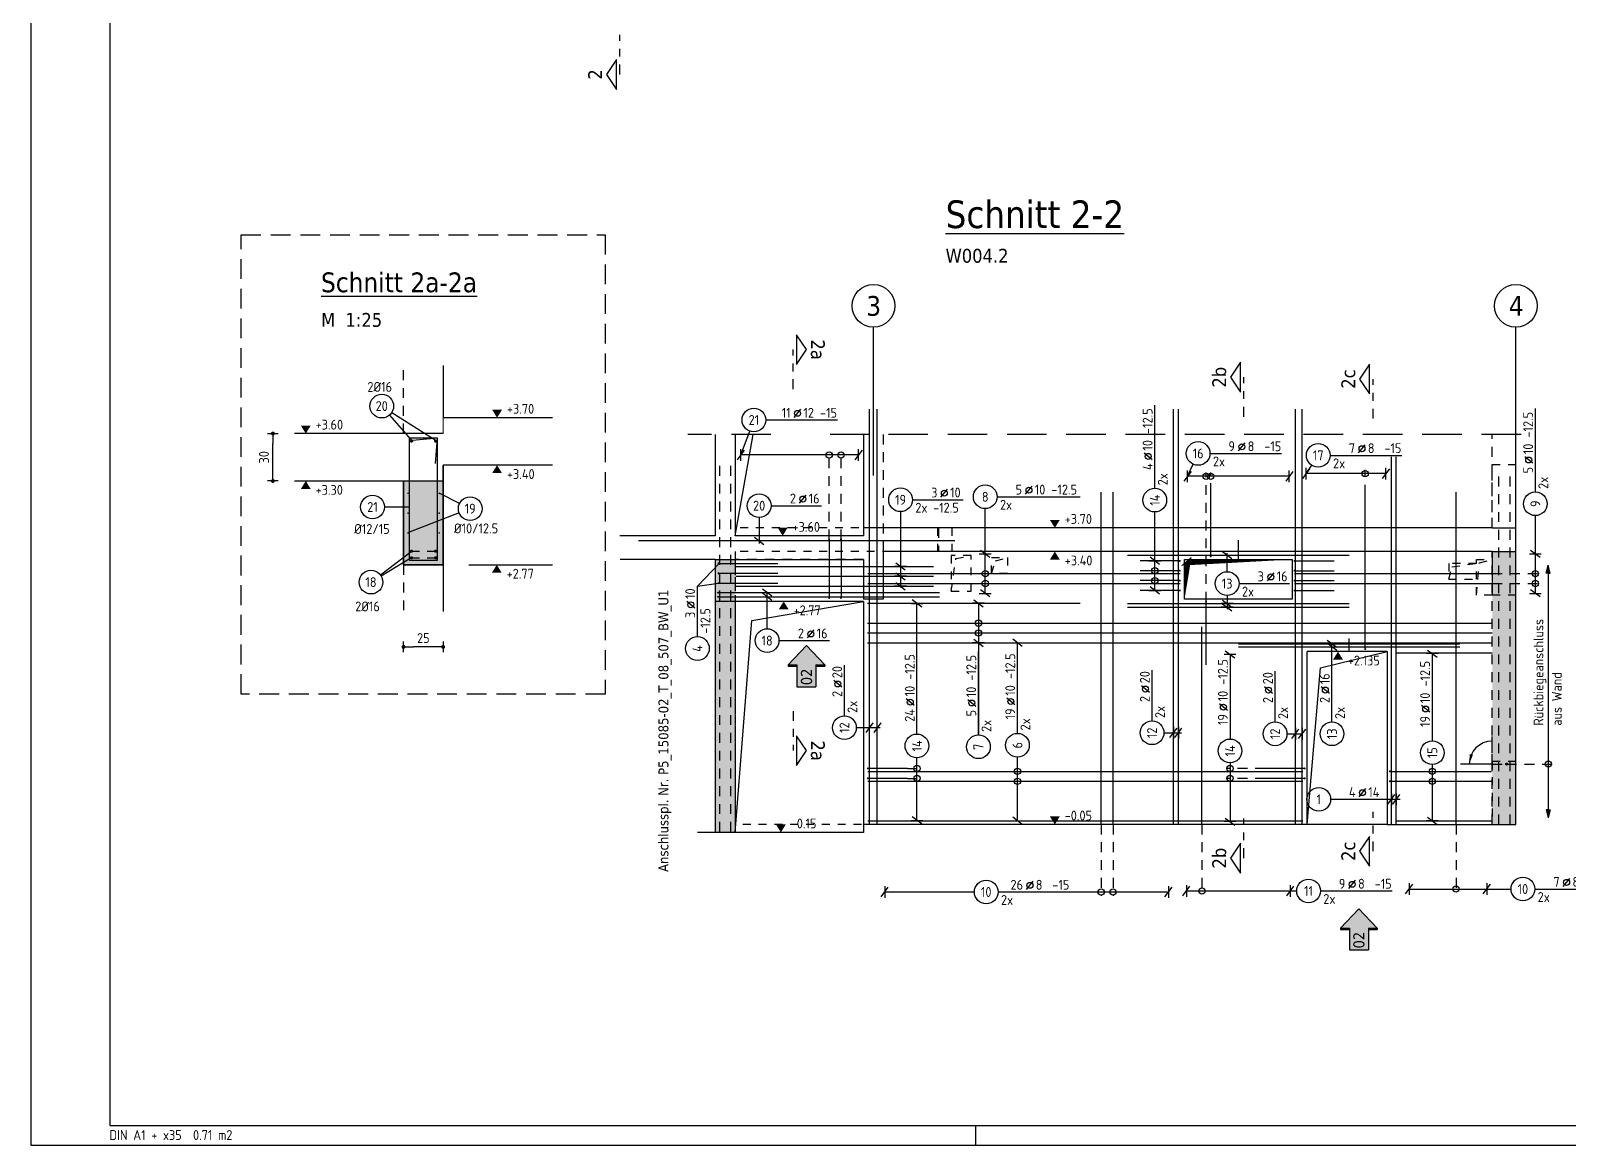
# Model space of a CAD drawing. Extents: x 0 to 74.6, y 0 to 35.2.
# Drawn here: x 0 to 19.44, y 0 to 14.09 of the extents above; entities that cross this region are included whole.
import ezdxf
from ezdxf.enums import TextEntityAlignment as Align

# ---------------------------------------------------------------- set-up
doc = ezdxf.new("R2010")
doc.units = 0
doc.header["$LTSCALE"] = 0.5
for name, pattern in [('AUSGEZOGEN', [1000.01, 1000, 0.01]), ('DASHDOTSMALL', [1.05, 0.5, -0.25, 0.05, -0.25]), ('DASHED', [0.75, 0.5, -0.25]), ('DASHEDX2', [1.5, 1, -0.5]), ('DOT', [0.175, 0.05, -0.125]), ('HIDDEN', [0.375, 0.25, -0.125]), ('HIDDEN2', [0.187, 0.125, -0.062]), ('PUNKT', [0.175, 0.05, -0.125]), ('STRICHLINIE', [0.75, 0.5, -0.25]), ('STRICHPUNKT2', [0.55, 0.25, -0.125, 0.05, -0.125]), ('VERDECKT', [0.375, 0.25, -0.125])]:
    doc.linetypes.add(name, pattern=pattern)
for name, color, linetype in [('ACHSEN', 7, 'Continuous'), ('AFU', 7, 'Continuous'), ('BETON', 7, 'Continuous'), ('DETAIL', 7, 'Continuous'), ('DRUEBER', 7, 'Continuous'), ('grau_hell', 7, 'Continuous'), ('grau_mittel', 7, 'Continuous'), ('HILFE', 7, 'Continuous'), ('INDEX', 7, 'Continuous'), ('koten', 7, 'Continuous'), ('MASSE', 7, 'Continuous'), ('OBJEKT', 7, 'Continuous'), ('RAHMEN', 7, 'Continuous'), ('RND', 7, 'Continuous'), ('RND-1', 7, 'Continuous'), ('RND_BILD', 7, 'Continuous'), ('SCHATTEN', 15, 'Continuous'), ('SCHNITTE', 7, 'Continuous'), ('SFP_Achsen', 7, 'Continuous'), ('TEXT', 7, 'Continuous'), ('VERDECKT', 7, 'Continuous'), ('WBZ', 7, 'Continuous')]:
    doc.layers.add(name, color=color, linetype=linetype)
doc.layers.add('NOPLOT', color=7, linetype='Continuous', plot=False)
doc.styles.add('helv', font='tahoma.ttf')
doc.styles.add('txt', font='isocp.shx')
doc.linetypes.add('AFU_50K', pattern='A,0.15,["/",Standard,S=0.2,R=0,X=-0.01,Y=-0.1],0.07,["/",Standard,S=0.2,R=0,X=-0.01,Y=-0.1],0.15', length=0.37)
doc.linetypes.add('AFU_50L', pattern='A,0.75,["/",Standard,S=0.2,R=0,X=-0.01,Y=-0.1],0.07,["/",Standard,S=0.2,R=0,X=-0.01,Y=-0.1],0.75', length=1.57)
doc.linetypes.add('AFU_50M', pattern='A,0.45,["/",Standard,S=0.2,R=0,X=-0.01,Y=-0.1],0.07,["/",Standard,S=0.2,R=0,X=-0.01,Y=-0.1],0.45', length=0.97)
doc.dimstyles.new('DOT_I', dxfattribs={"dimscale": 0.5, "dimtxt": 0.25, "dimasz": 0.25, "dimexe": 0.1, "dimexo": 0.3, "dimgap": 0.1, "dimtad": 1, "dimdec": 3, "dimzin": 3, "dimtxsty": 'txt', "dimblk": 'DOT', "dimblk1": 'DOT', "dimblk2": 'DOT', "dimsah": 1, "dimcen": 0.1, "dimse1": 1, "dimse2": 1, "dimazin": 0, "dimtfac": 1, "dimtdec": 4, "dimtix": 1, "dimtmove": 2, "dimatfit": 3, "dimfxl": 0, "dimtvp": 1, "dimtolj": 1, "dimtzin": 0, "dimarcsym": 0})

# ---------------------------------------------------------------- blocks, each defined once
blk = doc.blocks.new('okrd_o')
at = {"layer": 'koten', "color": 7, "linetype": 'Continuous'}
blk.add_solid([(-0.125, 0.202), (0.125, 0.202), (0, 0)], dxfattribs=at)
at = {"layer": 'koten', "style": 'txt'}
blk.add_attdef('OKRD', (0.25, 0.1), '', height=0.25, dxfattribs=at)
blk = doc.blocks.new('okrd_u')
at = {"layer": 'koten', "color": 7, "linetype": 'Continuous'}
blk.add_solid([(-0.125, -0.202), (0.125, -0.202), (0, 0)], dxfattribs=at)
at = {"layer": 'koten', "style": 'txt'}
blk.add_attdef('OKRD', (0.25, -0.35), '', height=0.25, dxfattribs=at)
blk = doc.blocks.new('SCHN-2')
at = {"layer": 'SCHNITTE', "color": 6, "linetype": 'Continuous'}
blk.add_lwpolyline([(0.378, 0.088), (0, 0.34), (-0.378, 0.088)], close=True, dxfattribs=at)
at = {"layer": 'SCHNITTE', "color": 1, "linetype": 'DASHDOTSMALL', "style": 'helv'}
blk.add_attdef('SCHN-2', text='', height=0.35, dxfattribs=at).set_placement((0, 0.45), align=Align.CENTER)
blk = doc.blocks.new('PFEIL')
at = {"color": 7, "linetype": 'Continuous'}
blk.add_solid([(-1, -0.17), (-1, 0.17), (0, 0)], dxfattribs=at)
blk = doc.blocks.new('Pfeillinie')
at = {"layer": 'TEXT', "linetype": 'Continuous'}
blk.add_hatch(color=7, dxfattribs=at).paths.add_polyline_path([(0, 0), (-0.8, 0.2), (-0.8, 0), (-0.8, -0.2)])
at = {"layer": 'TEXT', "color": 7, "linetype": 'Continuous'}
for p, q in [((-0.8, 0), (-0.8, 0.2)), ((-0.8, 0.2), (0, 0)), ((-0.8, 0), (-0.8, -0.2)), ((-0.8, -0.2), (0, 0))]:
    blk.add_line(p, q, dxfattribs=at)
blk = doc.blocks.new('lei_gre')
at = {"layer": 'RND', "color": 7, "linetype": 'Continuous'}
for p, q in [((-0.09, -0.12), (0.09, 0.12)), ((0, 0.15), (0, -0.15))]:
    blk.add_line(p, q, dxfattribs=at)
blk = doc.blocks.new('RND_LEI')
at = {"layer": 'RND', "color": 7, "linetype": 'Continuous'}
blk.add_line((1.022, 0.066), (1.19, 0.27), dxfattribs=at)
for centre, radius in [((0, 0), 0.3), ((1.106, 0.168), 0.075)]:
    blk.add_circle(centre, radius, dxfattribs=at)
at = {"layer": 'RND', "color": 7, "linetype": 'Continuous', "style": 'txt'}
blk.add_attdef('POSL', text='', height=0.25, dxfattribs=at).set_placement((0, 0), align=Align.MIDDLE)
blk.add_attdef('ANZ', text='', height=0.25, dxfattribs=at).set_placement((0.931, 0.057), align=Align.RIGHT)
for tag, p in [('DUM', (1.253, 0.057)), ('ABSTD', (1.674, 0.057)), ('POSTXT', (0.374, -0.327))]:
    blk.add_attdef(tag, p, '', height=0.25, dxfattribs=at)
blk = doc.blocks.new('DOT')
at = {"layer": 'MASSE', "color": 7, "linetype": 'Continuous'}
for p, q in [((0, 0), (-1, 0)), ((0, 0.54), (0, -0.54))]:
    blk.add_line(p, q, dxfattribs=at)
at = {"layer": 'MASSE', "color": 7, "linetype": 'Continuous', "const_width": 0.2}
blk.add_lwpolyline([(-0.1, 0, 1), (0.1, 0, 1)], format="xyb", close=True, dxfattribs=at)
blk = doc.blocks.new('*D27')
at = {"layer": 'Defpoints', "color": 0, "linetype": 'AUSGEZOGEN', "transparency": 16777216}
for p in [(4.715, 6.301), (4.715, 6.301), (5.215, 6.301)]:
    blk.add_point(p, dxfattribs=at)
at = {"layer": 'MASSE', "color": 0, "linetype": 'AUSGEZOGEN', "lineweight": -2, "transparency": 16777216}
blk.add_line((5.09, 6.301), (4.84, 6.301), dxfattribs=at)
at = {"layer": 'MASSE', "color": 0, "linetype": 'AUSGEZOGEN', "lineweight": -2, "transparency": 16777216, "xscale": 0.125, "yscale": 0.125, "zscale": 0.125, "rotation": 180}
blk.add_blockref('DOT', (4.715, 6.301), dxfattribs=at)
at = {"layer": 'MASSE', "color": 0, "linetype": 'AUSGEZOGEN', "lineweight": -2, "transparency": 16777216, "xscale": 0.125, "yscale": 0.125, "zscale": 0.125}
blk.add_blockref('DOT', (5.215, 6.301), dxfattribs=at)
at = {"layer": 'MASSE', "color": 0, "linetype": 'AUSGEZOGEN', "transparency": 16777216, "insert": (4.965, 6.413), "char_height": 0.125, "attachment_point": 5, "style": 'txt'}
blk.add_mtext('\\A1;25', dxfattribs=at)
blk = doc.blocks.new('*D28')
at = {"layer": 'Defpoints', "color": 0, "linetype": 'AUSGEZOGEN', "transparency": 16777216}
for p in [(3.062, 8.999), (3.062, 8.999), (3.062, 8.399)]:
    blk.add_point(p, dxfattribs=at)
at = {"layer": 'MASSE', "color": 0, "linetype": 'AUSGEZOGEN', "lineweight": -2, "transparency": 16777216}
blk.add_line((3.062, 8.524), (3.062, 8.874), dxfattribs=at)
at = {"layer": 'MASSE', "color": 0, "linetype": 'AUSGEZOGEN', "lineweight": -2, "transparency": 16777216, "xscale": 0.125, "yscale": 0.125, "zscale": 0.125}
for p, rotation in [((3.062, 8.999), 90), ((3.062, 8.399), 270)]:
    blk.add_blockref('DOT', p, dxfattribs=dict(at, rotation=rotation))
at = {"layer": 'MASSE', "color": 0, "linetype": 'AUSGEZOGEN', "transparency": 16777216, "insert": (2.949, 8.699), "char_height": 0.125, "attachment_point": 5, "rotation": 90, "style": 'txt'}
blk.add_mtext('\\A1;30', dxfattribs=at)
blk = doc.blocks.new('RND_HIN')
at = {"layer": 'RND', "color": 7, "linetype": 'Continuous'}
blk.add_circle((0, 0), 0.3, dxfattribs=at)
at = {"layer": 'RND', "color": 7, "linetype": 'Continuous', "style": 'txt'}
blk.add_attdef('POSI', text='', height=0.25, dxfattribs=at).set_placement((0, 0), align=Align.MIDDLE)
blk = doc.blocks.new('A1-35-0')
at = {"layer": 'RAHMEN'}
for p, q in [((0, 59.4), (0, 0)), ((0, 0), (118.9, 0))]:
    blk.add_line(p, q, dxfattribs=at)
at = {"layer": 'RAHMEN', "color": 5}
for p, q in [((2, 58.9), (2, 0.5)), ((2, 0.5), (118.4, 0.5))]:
    blk.add_line(p, q, dxfattribs=at)
at = {"layer": 'RAHMEN', "color": 7}
blk.add_line((23.9, 0), (23.9, 0.5), dxfattribs=at)
at = {"layer": 'RAHMEN', "color": 7, "style": 'txt'}
blk.add_text('DIN A1 + x35  0.71 m2', height=0.25, dxfattribs=at).set_placement((1.989, 0.133))
blk = doc.blocks.new('hin_ind5')
at = {"layer": 'grau_hell', "linetype": 'AUSGEZOGEN'}
h = blk.add_hatch(color=9, dxfattribs=at)
h.dxf.hatch_style = 2
h.paths.add_polyline_path([(0, 0), (0.619, -0.577), (0.619, -0.3), (1.306, -0.3), (1.306, 0.3), (0.619, 0.3), (0.619, 0.577)])
h.paths.add_polyline_path([(0.34, -0.274), (1.311, -0.274), (1.311, 0.274), (0.34, 0.274)], flags=9)
at = {"layer": 'OBJEKT', "linetype": 'AUSGEZOGEN'}
for points in [[(0.619, 0.3), (0.66, 0.3), (0.66, 0.577), (0.619, 0.577)], [(0.619, -0.577), (0.66, -0.577), (0.66, -0.3), (0.619, -0.3)]]:
    blk.add_hatch(color=1, dxfattribs=at).paths.add_polyline_path(points)
at = {"layer": 'OBJEKT', "color": 1, "linetype": 'AUSGEZOGEN'}
for p, q in [((0, 0), (0.619, 0.577)), ((0.619, 0.577), (0.619, 0.3)), ((0.619, 0.577), (0.66, 0.577)), ((0.66, 0.577), (0.66, 0.3)), ((0, 0), (0.619, -0.577)), ((0.619, 0.3), (1.306, 0.3)), ((1.306, 0.3), (1.306, -0.3)), ((0.619, -0.3), (0.619, -0.577)), ((0.619, -0.3), (1.306, -0.3)), ((0.66, -0.3), (0.66, -0.577))]:
    blk.add_line(p, q, dxfattribs=at)
at = {"layer": 'OBJEKT', "color": 7, "linetype": 'AUSGEZOGEN'}
blk.add_line((0.619, -0.577), (0.66, -0.577), dxfattribs=at)
at = {"layer": 'INDEX', "color": 1, "linetype": 'Continuous', "style": 'helv'}
blk.add_attdef('INDEX', text='', height=0.35, rotation=360, dxfattribs=at).set_placement((1.259, 0), align=Align.MIDDLE_RIGHT)

msp = doc.modelspace()

# ---------------------------------------------------------------- hatches: boundary and pattern name
at = {"layer": 'grau_mittel'}
msp.add_hatch(color=61, dxfattribs=at).paths.add_polyline_path([(5.2151, 8.3987), (4.7151, 8.3987), (4.7151, 7.3387), (4.9001, 7.3387), (5.0299, 7.3387), (5.2151, 7.3387)])
h = msp.add_hatch(color=61, dxfattribs=at)
h.paths.add_polyline_path([(8.9062, 6.906), (8.6562, 6.906), (8.6562, 3.956), (8.9062, 3.956)])
h.paths.add_polyline_path([(8.9062, 7.406), (8.6562, 7.406), (8.6562, 6.906), (8.9062, 6.906)])
h = msp.add_hatch(color=61, dxfattribs=at)
h.paths.add_polyline_path([(18.7812, 7.506), (18.4812, 7.506), (18.4812, 6.956), (18.7812, 6.956)])
h.paths.add_polyline_path([(18.7812, 6.956), (18.4812, 6.956), (18.4812, 4.856), (18.7812, 4.856)])
h.paths.add_polyline_path([(18.4812, 4.056), (18.7812, 4.056), (18.7812, 4.856), (18.4812, 4.856)])

# ---------------------------------------------------------------- linework, layer by layer
at = {"layer": 'ACHSEN', "color": 140, "linetype": 'AUSGEZOGEN'}
for p, q in [((10.6562, 8.4664), (10.6562, 10.3432)), ((18.7812, 8.9869), (18.7812, 10.3432))]:
    msp.add_line(p, q, dxfattribs=at)
at = {"layer": 'AFU', "color": 8, "linetype": 'AFU_50K'}
for p, q in [((4.7151, 8.3987), (5.2151, 8.3987)), ((18.4812, 7.806), (18.7812, 7.806)), ((18.4812, 7.506), (18.7812, 7.506)), ((8.9062, 6.876), (8.6562, 6.876)), ((10.7812, 6.906), (10.5312, 6.906)), ((8.9097, 3.956), (8.6597, 3.956))]:
    msp.add_line(p, q, dxfattribs=at)
at = {"layer": 'AFU', "color": 8, "linetype": 'AFU_50L'}
for p, q in [((18.4812, 7.806), (10.5312, 7.806)), ((18.4812, 7.506), (10.7812, 7.506)), ((16.1412, 4.056), (10.5312, 4.056)), ((17.1512, 4.056), (18.7812, 4.056))]:
    msp.add_line(p, q, dxfattribs=at)
at = {"layer": 'AFU', "color": 8, "linetype": 'AFU_50M'}
for p, q in [((8.6562, 7.406), (10.5312, 7.406)), ((10.5312, 7.406), (10.5312, 6.906)), ((10.7812, 7.506), (10.7812, 6.906))]:
    msp.add_line(p, q, dxfattribs=at)
at = {"layer": 'BETON', "color": 6, "linetype": 'AUSGEZOGEN', "lineweight": 25}
for p, q in [((6.5989, 9.1987), (5.2151, 9.1987)), ((5.2151, 8.9987), (3.336, 8.9987))]:
    msp.add_line(p, q, dxfattribs=at)
at = {"layer": 'BETON', "color": 6, "linetype": 'AUSGEZOGEN', "lineweight": 13}
msp.add_line((5.2151, 9.1987), (5.2151, 8.9987), dxfattribs=at)
at = {"layer": 'BETON', "color": 6, "linetype": 'AUSGEZOGEN'}
for p, q in [((8.6562, 8.9869), (8.6562, 7.706)), ((8.9062, 8.9869), (8.9062, 7.706)), ((10.5312, 8.9869), (10.5312, 7.706)), ((18.7812, 4.056), (18.7812, 8.9869)), ((6.5989, 8.5987), (5.2151, 8.5987)), ((3.336, 8.3987), (4.7151, 8.3987)), ((8.6562, 7.706), (7.4501, 7.706)), ((10.5312, 7.706), (8.9062, 7.706)), ((8.6562, 7.406), (7.4544, 7.406)), ((8.6562, 7.406), (8.6562, 3.956)), ((8.9062, 6.876), (8.9062, 3.956)), ((10.5312, 6.876), (8.9062, 6.876)), ((10.5312, 6.876), (10.5312, 3.956)), ((17.1512, 6.241), (16.1412, 6.241)), ((16.1412, 4.056), (16.1412, 6.241)), ((17.1512, 6.241), (17.1512, 4.056)), ((8.6597, 3.956), (8.4302, 3.956)), ((10.5312, 3.956), (8.9097, 3.956)), ((17.1512, 4.056), (16.1412, 4.056))]:
    msp.add_line(p, q, dxfattribs=at)
at = {"layer": 'BETON', "color": 6, "linetype": 'AUSGEZOGEN', "lineweight": 35}
msp.add_line((4.7151, 8.3987), (4.7151, 7.3387), dxfattribs=at)
at = {"layer": 'BETON', "color": 6, "linetype": 'AUSGEZOGEN', "lineweight": 35, "flags": 128}
msp.add_lwpolyline([(5.2151, 8.5987), (5.2151, 7.3387), (5.0301, 7.3387), (5.0299, 7.3387), (4.9003, 7.3387), (4.9001, 7.3387), (4.7151, 7.3387)], dxfattribs=at)
at = {"layer": 'BETON', "color": 6, "linetype": 'AUSGEZOGEN'}
msp.add_lwpolyline([(15.9512, 7.406), (15.9512, 6.906), (14.5912, 6.906), (14.5912, 7.406)], close=True, dxfattribs=at)
at = {"layer": 'DETAIL', "color": 102, "linetype": 'STRICHLINIE'}
msp.add_lwpolyline([(2.6596, 5.7046), (2.6596, 11.5117), (7.2653, 11.5117), (7.2653, 5.7046)], close=True, dxfattribs=at)
at = {"layer": 'DRUEBER', "color": 7, "linetype": 'DOT'}
for p, q in [((18.4812, 7.806), (18.4812, 8.606)), ((18.4812, 8.606), (18.7812, 8.606)), ((11.4712, 7.806), (8.9062, 7.806)), ((11.4712, 7.506), (11.4712, 7.806)), ((18.4812, 7.806), (11.6512, 7.806)), ((11.6512, 7.506), (11.6512, 7.806)), ((8.9062, 7.506), (8.9062, 6.876)), ((11.4712, 7.506), (8.9062, 7.506)), ((18.4812, 7.506), (11.6512, 7.506)), ((18.4812, 7.506), (18.4812, 6.956)), ((18.4812, 4.856), (18.7812, 4.856))]:
    msp.add_line(p, q, dxfattribs=at)
at = {"layer": 'DRUEBER', "color": 7, "linetype": 'PUNKT'}
for p, q in [((18.7812, 6.956), (18.4812, 6.956)), ((18.4812, 4.856), (18.4812, 4.056)), ((10.9047, 4.056), (8.9097, 4.056))]:
    msp.add_line(p, q, dxfattribs=at)
at = {"layer": 'HILFE', "color": 102, "linetype": 'DASHEDX2'}
for p, q in [((9.3604, 8.9869), (8.3089, 8.9869)), ((18.8458, 8.9869), (10.1077, 8.9869))]:
    msp.add_line(p, q, dxfattribs=at)
at = {"layer": 'HILFE', "color": 102, "linetype": 'AUSGEZOGEN'}
for p, q in [((8.9062, 7.706), (9.1374, 8.9869)), ((5.5397, 7.3387), (6.5989, 7.3387)), ((9.1167, 6.6343), (10.5312, 6.876)), ((8.9097, 3.956), (9.1167, 6.6343)), ((16.3106, 6.0347), (17.1512, 6.241)), ((16.1412, 4.056), (16.3106, 6.0347))]:
    msp.add_line(p, q, dxfattribs=at)
at = {"layer": 'NOPLOT', "color": 191, "linetype": 'AUSGEZOGEN'}
for p, q in [((15.2712, 7.406), (15.2712, 7.6506)), ((16.6737, 6.241), (16.6737, 6.4085))]:
    msp.add_line(p, q, dxfattribs=at)
at = {"layer": 'NOPLOT', "color": 191, "linetype": 'Continuous'}
for points in [[(10.5812, 6.852), (13.2703, 6.852)], [(10.5812, 6.352), (18.4812, 6.352)], [(17.2696, 6.227), (18.4812, 6.227)], [(10.5851, 4.102), (16.0851, 4.102)], [(17.2696, 4.102), (18.4812, 4.102)]]:
    msp.add_lwpolyline(points, dxfattribs=at)
at = {"layer": 'OBJEKT', "color": 7, "linetype": 'AUSGEZOGEN'}
for p, q in [((5.2151, 9.8593), (5.2151, 9.1987)), ((5.2151, 7.3387), (5.2151, 6.7469))]:
    msp.add_line(p, q, dxfattribs=at)
at = {"layer": 'RND', "color": 7, "linetype": 'AUSGEZOGEN'}
for p, q in [((14.2147, 8.3067), (14.2147, 9.3592)), ((9.2945, 9.17), (10.2008, 9.17)), ((19.027, 8.2612), (19.027, 9.3137)), ((8.9779, 8.7275), (9.0916, 9.0297)), ((10.4681, 8.7275), (8.9779, 8.7275)), ((14.6279, 8.4579), (14.6992, 8.6111)), ((14.9126, 8.747), (15.8188, 8.747)), ((16.1275, 8.4916), (16.1984, 8.598)), ((16.4317, 8.7228), (17.3379, 8.7228)), ((15.9156, 8.4579), (14.6279, 8.4579)), ((17.1369, 8.4916), (16.1275, 8.4916)), ((12.2204, 8.199), (13.2729, 8.199)), ((9.3612, 8.0866), (10.0012, 8.0866)), ((11.1498, 8.1616), (11.7898, 8.1616)), ((12.0704, 7.477), (12.0704, 8.049)), ((14.2147, 7.389), (14.2147, 8.0067)), ((19.027, 7.477), (19.027, 7.9612)), ((12.0704, 6.977), (12.0704, 7.477)), ((14.2147, 7.014), (14.2147, 7.389)), ((19.027, 6.977), (19.027, 7.477)), ((8.4303, 6.4308), (8.4303, 7.0708)), ((15.2797, 7.1016), (15.9197, 7.1016)), ((11.2066, 5.1994), (11.2066, 6.8497)), ((11.9844, 6.852), (11.9844, 6.352)), ((9.4621, 6.3806), (10.1021, 6.3806)), ((11.9844, 6.352), (11.9844, 5.1884)), ((11.9844, 5.1884), (11.9844, 6.2409)), ((12.4775, 5.2078), (12.4775, 6.352)), ((10.2897, 5.4293), (10.2897, 6.0693)), ((15.1661, 6.2065), (15.1661, 5.1362)), ((17.7238, 6.2164), (17.7238, 5.1132)), ((14.1799, 5.3649), (14.1799, 6.0049)), ((15.736, 5.3521), (15.736, 5.9921)), ((16.4552, 5.3525), (16.4552, 5.9925)), ((11.2066, 4.1078), (11.2066, 4.8994)), ((12.4775, 4.102), (12.4775, 4.9078)), ((15.1661, 4.8362), (15.1661, 4.0922)), ((17.7238, 4.8132), (17.7238, 4.102)), ((16.438, 4.374), (17.078, 4.374)), ((10.7996, 3.2021), (11.9327, 3.2021)), ((12.2327, 3.2021), (14.3872, 3.2021)), ((14.6145, 3.2152), (15.9276, 3.2152)), ((15.9276, 3.2152), (16.0088, 3.2152)), ((16.3088, 3.2152), (17.2151, 3.2152)), ((17.432, 3.2396), (18.4137, 3.2396)), ((18.4137, 3.2396), (18.7196, 3.2396)), ((19.0196, 3.2396), (19.9258, 3.2396))]:
    msp.add_line(p, q, dxfattribs=at)
at = {"layer": 'RND', "color": 102, "linetype": 'AUSGEZOGEN'}
for p, q in [((4.537, 9.2327), (4.8308, 8.8959)), ((4.5653, 9.2657), (5.127, 8.9112)), ((5.4229, 8.1155), (5.1647, 8.2433)), ((4.4721, 8.0701), (4.7851, 8.0701)), ((5.4174, 7.9951), (4.7758, 7.748)), ((10.9998, 8.0116), (10.9998, 7.0507)), ((9.2112, 7.9366), (9.2112, 7.609)), ((4.422, 7.211), (4.8123, 7.508)), ((4.4307, 7.1983), (4.82, 7.4358)), ((15.1297, 7.2516), (15.1297, 7.4845)), ((8.4303, 7.0708), (8.7038, 7.357)), ((8.4303, 7.0708), (8.6975, 7.107)), ((9.3121, 6.5306), (9.3121, 6.996)), ((15.1297, 6.9516), (15.1297, 6.7781)), ((16.4552, 5.3525), (16.4552, 6.3487)), ((10.7413, 5.2793), (10.4397, 5.2793)), ((14.3299, 5.2149), (14.5525, 5.2149)), ((15.886, 5.2021), (16.0846, 5.2021)), ((16.438, 4.374), (17.3187, 4.374))]:
    msp.add_line(p, q, dxfattribs=at)
at = {"layer": 'RND', "color": 102, "linetype": 'VERDECKT'}
for p, q in [((10.0967, 7.6608), (10.0967, 8.7775)), ((10.2467, 7.6608), (10.2467, 8.7775)), ((14.8639, 6.8723), (14.8639, 8.5079)), ((14.9221, 8.246), (14.9221, 8.5079)), ((16.8756, 8.2246), (16.8756, 8.5416)), ((18.4812, 7.227), (19.077, 7.227)), ((18.4812, 7.102), (19.077, 7.102)), ((11.0864, 4.764), (11.2566, 4.764)), ((15.6104, 4.764), (15.1161, 4.764)), ((18.6652, 4.8194), (19.2402, 4.8194)), ((11.0864, 4.639), (11.2566, 4.639)), ((15.6104, 4.639), (15.1161, 4.639)), ((13.5366, 4.056), (13.5366, 3.1521)), ((13.6866, 4.056), (13.6866, 3.1521)), ((14.811, 4.056), (14.811, 3.1652)), ((18.0245, 4.056), (18.0245, 3.1896))]:
    msp.add_line(p, q, dxfattribs=at)
at = {"layer": 'RND', "color": 7, "linetype": 'PUNKT'}
for p, q in [((4.8145, 7.5115), (5.1201, 7.5115)), ((4.8145, 7.4278), (5.1201, 7.4278))]:
    msp.add_line(p, q, dxfattribs=at)
at = {"layer": 'RND', "color": 1, "linetype": 'AUSGEZOGEN'}
for points in [[(10.6059, 4.056), (10.6059, 9.306)], [(10.7058, 4.056), (10.7058, 9.306)], [(14.4506, 4.056), (14.4506, 9.306)], [(14.5124, 4.056), (14.5124, 9.306)], [(15.9926, 4.056), (15.9926, 9.306)], [(16.0781, 4.056), (16.0781, 9.306)], [(17.2072, 4.056), (17.2072, 8.706)], [(17.2689, 4.056), (17.2689, 8.706)], [(13.5366, 4.056), (13.5366, 8.256)], [(13.6866, 4.056), (13.6866, 8.256)], [(14.9221, 7.446), (14.9221, 8.246)], [(16.8756, 6.2746), (16.8756, 8.2246)], [(18.0245, 4.056), (18.0245, 8.256)], [(11.6856, 7.6415), (7.6856, 7.6415)], [(10.0967, 7.6608), (10.0967, 6.9203)], [(10.2467, 7.6608), (10.2467, 6.9203)], [(13.8712, 7.4592), (16.6712, 7.4592)], [(14.5312, 7.389), (14.0312, 7.389)], [(15.9821, 7.389), (16.4821, 7.389)], [(8.6975, 7.357), (9.4475, 7.357)], [(8.6975, 7.232), (9.4475, 7.232)], [(8.9174, 7.3187), (11.4174, 7.3187)], [(10.5851, 7.227), (14.5351, 7.227)], [(14.5312, 7.264), (14.0312, 7.264)], [(15.9812, 7.227), (18.4812, 7.227)], [(15.9821, 7.264), (16.4821, 7.264)], [(8.6975, 7.107), (9.4475, 7.107)], [(8.9174, 7.1937), (11.4174, 7.1937)], [(8.9174, 7.0687), (11.4174, 7.0687)], [(10.5851, 7.102), (14.5351, 7.102)], [(14.5312, 7.139), (14.0312, 7.139)], [(14.5312, 7.014), (14.0312, 7.014)], [(15.9812, 7.102), (18.4812, 7.102)], [(15.9821, 7.139), (16.4821, 7.139)], [(15.9821, 7.014), (16.4821, 7.014)], [(8.6924, 6.9875), (11.4924, 6.9875)], [(8.6924, 6.9339), (11.4924, 6.9339)], [(13.8712, 6.8489), (16.6712, 6.8489)], [(14.8639, 6.0723), (14.8639, 6.8723)], [(13.8712, 6.8021), (16.6712, 6.8021)], [(10.5812, 6.602), (18.4812, 6.602)], [(10.5812, 6.477), (18.4812, 6.477)], [(14.811, 4.056), (14.811, 6.556)], [(15.2737, 6.3379), (18.0737, 6.3379)], [(15.2737, 6.3019), (18.0737, 6.3019)], [(10.5851, 4.727), (16.0851, 4.727)], [(11.0864, 4.764), (10.5864, 4.764)], [(16.1104, 4.764), (15.6104, 4.764)], [(17.1884, 4.727), (18.4696, 4.727)], [(10.5851, 4.602), (16.0851, 4.602)], [(11.0864, 4.639), (10.5864, 4.639)], [(16.1104, 4.639), (15.6104, 4.639)], [(17.1884, 4.602), (18.4696, 4.602)]]:
    msp.add_lwpolyline(points, dxfattribs=at)
at = {"layer": 'RND', "color": 7, "linetype": 'AUSGEZOGEN'}
for points, const_width in [([(4.8045, 8.9034, 1), (4.8245, 8.9034, 1)], 0.02), ([(5.1101, 8.9034, 1), (5.1301, 8.9034, 1)], 0.02), ([(4.7661, 8.2421, 1), (4.7761, 8.2421, 1)], 0.01), ([(5.1593, 8.2421, 1), (5.1693, 8.2421, 1)], 0.01), ([(4.7661, 7.9921, 1), (4.7761, 7.9921, 1)], 0.01), ([(5.1593, 7.9921, 1), (5.1693, 7.9921, 1)], 0.01), ([(4.7661, 7.7421, 1), (4.7761, 7.7421, 1)], 0.01), ([(5.1593, 7.7421, 1), (5.1693, 7.7421, 1)], 0.01), ([(10.0905, 7.6608, 1), (10.103, 7.6608, 1)], 0.0125), ([(10.2405, 7.6608, 1), (10.253, 7.6608, 1)], 0.0125), ([(4.8045, 7.5115, 1), (4.8245, 7.5115, 1)], 0.02), ([(4.8045, 7.4278, 1), (4.8245, 7.4278, 1)], 0.02), ([(5.1101, 7.5115, 1), (5.1301, 7.5115, 1)], 0.02), ([(5.1101, 7.4278, 1), (5.1301, 7.4278, 1)], 0.02), ([(14.5249, 7.389, 1), (14.5374, 7.389, 1)], 0.0125), ([(14.9159, 7.446, 1), (14.9284, 7.446, 1)], 0.0125), ([(15.9883, 7.389, -1), (15.9758, 7.389, -1)], 0.0125), ([(8.6913, 7.357, 1), (8.7038, 7.357, 1)], 0.0125), ([(8.6913, 7.232, 1), (8.7038, 7.232, 1)], 0.0125), ([(14.5249, 7.264, 1), (14.5374, 7.264, 1)], 0.0125), ([(15.9883, 7.264, -1), (15.9758, 7.264, -1)], 0.0125), ([(8.6862, 6.9875, 1), (8.6987, 6.9875, 1)], 0.0125), ([(8.6913, 7.107, 1), (8.7038, 7.107, 1)], 0.0125), ([(14.5249, 7.139, 1), (14.5374, 7.139, 1)], 0.0125), ([(14.5249, 7.014, 1), (14.5374, 7.014, 1)], 0.0125), ([(15.9883, 7.139, -1), (15.9758, 7.139, -1)], 0.0125), ([(15.9883, 7.014, -1), (15.9758, 7.014, -1)], 0.0125), ([(8.6862, 6.9339, 1), (8.6987, 6.9339, 1)], 0.0125), ([(10.0905, 6.9203, 1), (10.103, 6.9203, 1)], 0.0125), ([(10.2405, 6.9203, 1), (10.253, 6.9203, 1)], 0.0125), ([(14.8576, 6.8723, 1), (14.8701, 6.8723, 1)], 0.0125), ([(16.8693, 6.2746, 1), (16.8818, 6.2746, 1)], 0.0125), ([(10.5802, 4.764, 1), (10.5927, 4.764, 1)], 0.0125), ([(16.1042, 4.764, 1), (16.1167, 4.764, 1)], 0.0125), ([(17.1822, 4.727, 1), (17.1947, 4.727, 1)], 0.0125), ([(10.5802, 4.639, 1), (10.5927, 4.639, 1)], 0.0125), ([(16.1042, 4.639, 1), (16.1167, 4.639, 1)], 0.0125), ([(17.1822, 4.602, 1), (17.1947, 4.602, 1)], 0.0125)]:
    msp.add_lwpolyline(points, format="xyb", close=True, dxfattribs=dict(at, const_width=const_width))
at = {"layer": 'RND', "color": 7, "linetype": 'HIDDEN'}
for points in [[(8.7145, 3.9639), (8.7145, 8.6139)], [(8.8527, 3.9639), (8.8527, 8.6139)]]:
    msp.add_lwpolyline(points, dxfattribs=at)
at = {"layer": 'RND', "color": 102, "linetype": 'AUSGEZOGEN'}
msp.add_lwpolyline([(19.1902, 7.3346), (19.1902, 4.1411)], dxfattribs=at)
at = {"layer": 'RND', "color": 7, "linetype": 'AUSGEZOGEN'}
for centre in [(10.0967, 8.7275), (10.2467, 8.7275), (14.8639, 8.4579), (14.9221, 8.4579), (16.8756, 8.4916), (12.0704, 7.227), (14.2147, 7.264), (19.027, 7.227), (12.0704, 7.102), (14.2147, 7.139), (19.027, 7.102), (11.9844, 6.602), (11.9844, 6.477), (11.2066, 4.764), (11.2066, 4.639), (12.4775, 4.727), (15.1661, 4.764), (15.1661, 4.639), (17.7238, 4.727), (19.1902, 4.8194), (12.4775, 4.602), (17.7238, 4.602), (13.5366, 3.2021), (13.6866, 3.2021), (14.811, 3.2152), (18.0245, 3.2396)]:
    msp.add_circle(centre, 0.04, dxfattribs=at)
at = {"layer": 'RND-1', "color": 1, "linetype": 'AUSGEZOGEN'}
msp.add_lwpolyline([(5.1172, 8.6199), (5.1451, 8.9387), (4.7851, 8.9387), (4.7851, 7.3987), (5.1451, 7.3987), (5.1451, 8.9387), (4.8263, 8.9108)], dxfattribs=at)
at = {"layer": 'RND-1', "color": 7, "linetype": 'HIDDEN'}
for points in [[(18.5644, 4.056), (18.5644, 8.506)], [(18.7079, 4.056), (18.7079, 8.506)]]:
    msp.add_lwpolyline(points, dxfattribs=at)
at = {"layer": 'SCHATTEN', "color": 1, "linetype": 'AUSGEZOGEN'}
msp.add_lwpolyline([(14.5912, 6.906, 0, 0.0815, 0), (14.6318, 7.4026, 0, 0, 0), (14.5922, 7.3687, 0.0745, 0, 0), (15.9512, 7.406, 0, 0, 0)], format="xyseb", dxfattribs=at)
at = {"layer": 'SCHNITTE', "color": 6, "linetype": 'STRICHPUNKT2'}
for p, q in [((7.4494, 13.5391), (7.4494, 14.0391)), ((9.6414, 9.5597), (9.6414, 10.0597)), ((15.3418, 9.2112), (15.3418, 9.7112)), ((16.9741, 9.1877), (16.9741, 9.6877)), ((9.6414, 5.4893), (9.6414, 4.9893)), ((15.3418, 3.6307), (15.3418, 4.1307)), ((16.9741, 3.7167), (16.9741, 4.2167))]:
    msp.add_line(p, q, dxfattribs=at)
at = {"layer": 'SFP_Achsen', "color": 7, "linetype": 'AUSGEZOGEN'}
for centre in [(10.6562, 10.6137), (18.7812, 10.6137)]:
    msp.add_circle(centre, 0.2705, dxfattribs=at)
at = {"layer": 'TEXT', "color": 7, "linetype": 'VERDECKT'}
msp.add_line((18.4812, 4.8194), (18.6652, 4.8194), dxfattribs=at)
msp.add_lwpolyline([(18.4812, 4.8194), (18.4812, 5.2194)], dxfattribs=at)
at = {"layer": 'TEXT', "color": 1, "linetype": 'AUSGEZOGEN'}
msp.add_lwpolyline([(18.4812, 4.8194), (18.0812, 4.8194)], dxfattribs=at)
at = {"layer": 'TEXT', "color": 7, "linetype": 'VERDECKT'}
msp.add_circle((18.6652, 4.8194), 0.012, dxfattribs=at)
at = {"layer": 'TEXT', "color": 102, "linetype": 'AUSGEZOGEN'}
msp.add_arc((18.4812, 4.8194), 0.2904, 90, 180, dxfattribs=at)
at = {"layer": 'VERDECKT', "color": 7, "linetype": 'HIDDEN'}
for p, q in [((4.7151, 8.9987), (4.7151, 9.8593)), ((18.4812, 7.806), (18.4812, 8.9869)), ((8.9062, 7.406), (8.9062, 6.876)), ((18.4812, 4.056), (18.4812, 7.506))]:
    msp.add_line(p, q, dxfattribs=at)
at = {"layer": 'VERDECKT', "color": 7, "linetype": 'VERDECKT', "lineweight": -2}
for p, q in [((10.7812, 8.9869), (10.7812, 6.906)), ((11.4812, 7.806), (11.4812, 7.506))]:
    msp.add_line(p, q, dxfattribs=at)
at = {"layer": 'VERDECKT', "color": 7, "linetype": 'VERDECKT'}
for p, q in [((18.4812, 7.806), (11.4812, 7.806)), ((10.5312, 7.406), (8.9062, 7.406)), ((10.5312, 7.406), (10.5312, 6.956)), ((18.4812, 7.506), (11.4812, 7.506)), ((4.7151, 7.3387), (4.7151, 6.7469)), ((10.7812, 6.906), (10.5312, 6.906))]:
    msp.add_line(p, q, dxfattribs=at)
at = {"layer": 'WBZ', "color": 102, "linetype": 'HIDDEN2'}
for p, q in [((11.6412, 7.006), (11.6995, 7.4176)), ((11.6995, 7.4176), (11.8912, 7.456)), ((12.1512, 7.231), (12.2003, 7.3899)), ((12.2003, 7.3899), (12.3512, 7.431)), ((18.3189, 7.366), (18.4812, 7.406)), ((17.9309, 7.156), (17.9729, 7.3145)), ((17.9729, 7.3145), (18.2812, 7.356)), ((18.2812, 6.956), (18.3189, 7.366))]:
    msp.add_line(p, q, dxfattribs=at)
for points in [[(11.8912, 7.006), (11.8912, 7.456), (11.6412, 7.456), (11.6412, 7.006)], [(12.3512, 7.431), (12.3512, 7.231), (12.1512, 7.231), (12.1512, 7.431)], [(18.4812, 7.406), (18.4812, 6.956), (18.2812, 6.956), (18.2812, 7.406)], [(17.9309, 7.356), (17.9309, 7.156), (18.2812, 7.156), (18.2812, 7.356)]]:
    msp.add_lwpolyline(points, close=True, dxfattribs=at)

# ---------------------------------------------------------------- block references
at = {"layer": 'koten', "color": 7, "linetype": 'DASHED', "xscale": 0.5, "yscale": 0.5, "zscale": 0.5}
for p, values in [((5.897, 9.1987), {'OKRD': '+3.70'}), ((3.478, 8.9987), {'OKRD': '+3.60'})]:
    msp.add_blockref('okrd_o', p, dxfattribs=at).add_auto_attribs(values)
at = {"layer": 'koten', "color": 7, "linetype": 'AUSGEZOGEN', "xscale": 0.5, "yscale": 0.5, "zscale": 0.5}
for name, p, values in [('okrd_u', (5.897, 8.5987), {'OKRD': '+3.40'}), ('okrd_u', (3.478, 8.3987), {'OKRD': '+3.30'}), ('okrd_o', (9.5089, 7.706), {'OKRD': '+3.60'}), ('okrd_u', (5.8936, 7.3387), {'OKRD': '+2.77'}), ('okrd_o', (9.4862, 3.956), {'OKRD': '-0.15'})]:
    msp.add_blockref(name, p, dxfattribs=at).add_auto_attribs(values)
at = {"layer": 'koten', "color": 7, "linetype": 'AUSGEZOGEN'}
ref = msp.add_blockref('okrd_o', (12.9507, 7.806), dxfattribs=dict(at, xscale=0.5, yscale=0.5, zscale=0.5))
ref.add_attrib('OKRD', '+3.70', (13.0757, 7.856), dxfattribs={"layer": '0', "color": 0, "linetype": 'ByBlock', "height": 0.125, "style": 'txt'})
ref = msp.add_blockref('okrd_u', (12.9507, 7.506), dxfattribs=dict(at, xscale=0.5, yscale=0.5, zscale=0.5))
ref.add_attrib('OKRD', '+3.40', (13.0757, 7.331), dxfattribs={"layer": '0', "color": 0, "linetype": 'ByBlock', "height": 0.125, "style": 'txt'})
ref = msp.add_blockref('okrd_u', (9.5215, 6.876), dxfattribs=dict(at, xscale=0.5, yscale=0.5, zscale=0.5))
ref.add_attrib('OKRD', '+2.77', (9.6465, 6.701), dxfattribs={"layer": '0', "color": 0, "linetype": 'ByBlock', "height": 0.125, "style": 'txt'})
at = {"layer": 'koten', "color": 1, "linetype": 'AUSGEZOGEN', "xscale": 0.5, "yscale": 0.5, "zscale": 0.5}
msp.add_blockref('okrd_u', (16.5315, 6.241), dxfattribs=at).add_auto_attribs({'OKRD': '+2.135'})
at = {"layer": 'koten', "color": 7, "linetype": 'AUSGEZOGEN'}
ref = msp.add_blockref('okrd_o', (12.9507, 4.056), dxfattribs=dict(at, xscale=0.5, yscale=0.5, zscale=0.5))
ref.add_attrib('OKRD', '-0.05', (13.0757, 4.106), dxfattribs={"layer": '0', "color": 0, "linetype": 'ByBlock', "height": 0.125, "style": 'txt'})
at = {"layer": 'RAHMEN', "color": 7, "linetype": 'AUSGEZOGEN', "xscale": 0.5, "yscale": 0.5, "zscale": 0.5}
msp.add_blockref('A1-35-0', (0, 0), dxfattribs=at)
at = {"layer": 'RND', "color": 7, "linetype": 'AUSGEZOGEN', "xscale": 0.5, "yscale": 0.5, "zscale": 0.5}
for name, p, values in [('RND_HIN', (4.4384, 9.3457), {'POSI': '20'}), ('RND_LEI', (9.1445, 9.17), {'POSL': '21', 'DUM': '12', 'ANZ': '11', 'ABSTD': '-15'}), ('RND_LEI', (14.7626, 8.747), {'POSL': '16', 'DUM': '8', 'ANZ': '9', 'ABSTD': '-15', 'POSTXT': '2x'}), ('RND_LEI', (16.2817, 8.7228), {'POSL': '17', 'DUM': '8', 'ANZ': '7', 'ABSTD': '-15', 'POSTXT': '2x'}), ('RND_HIN', (4.3221, 8.0701), {'POSI': '21'}), ('RND_HIN', (5.5574, 8.049), {'POSI': '19'}), ('RND_LEI', (9.2112, 8.0866), {'POSL': '20', 'DUM': '16', 'ANZ': '2'}), ('RND_LEI', (10.9998, 8.1616), {'POSL': '19', 'DUM': '10', 'ANZ': '3', 'POSTXT': '2x -12.5'}), ('RND_LEI', (12.0704, 8.199), {'POSL': '8', 'DUM': '10', 'ANZ': '5', 'ABSTD': '-12.5', 'POSTXT': '2x'}), ('RND_HIN', (4.3026, 7.1202), {'POSI': '18'}), ('RND_LEI', (15.1297, 7.1016), {'POSL': '13', 'DUM': '16', 'ANZ': '3', 'POSTXT': '2x'}), ('RND_LEI', (9.3121, 6.3806), {'POSL': '18', 'DUM': '16', 'ANZ': '2'}), ('RND_LEI', (16.288, 4.374), {'POSL': '1', 'DUM': '14', 'ANZ': '4'}), ('RND_LEI', (12.0827, 3.2021), {'POSL': '10', 'DUM': '8', 'ANZ': '26', 'ABSTD': '-15', 'POSTXT': '2x'}), ('RND_LEI', (16.1588, 3.2152), {'POSL': '11', 'DUM': '8', 'ANZ': '9', 'ABSTD': '-15', 'POSTXT': '2x'}), ('RND_LEI', (18.8696, 3.2396), {'POSL': '10', 'DUM': '8', 'ANZ': '7', 'ABSTD': '-15', 'POSTXT': '2x'})]:
    msp.add_blockref(name, p, dxfattribs=at).add_auto_attribs(values)
for p, rotation, values in [((14.2147, 8.1567), 90, {'POSL': '14', 'DUM': '10', 'ANZ': '4', 'ABSTD': '-12.5', 'POSTXT': '2x'}), ((19.027, 8.1112), 90, {'POSL': '9', 'DUM': '10', 'ANZ': '5', 'ABSTD': '-12.5', 'POSTXT': '2x'}), ((8.4303, 6.2808), 90, {'POSL': '4', 'DUM': '10', 'ANZ': '3', 'POSTXT': '-12.5'}), ((10.2897, 5.2793), 90, {'POSL': '12', 'DUM': '20', 'ANZ': '2', 'POSTXT': '2x'}), ((11.2066, 5.0494), 90, {'POSL': '14', 'DUM': '10', 'ANZ': '24', 'ABSTD': '-12.5'}), ((11.9844, 5.0384), 90, {'POSL': '7', 'DUM': '10', 'ANZ': '5', 'ABSTD': '-12.5', 'POSTXT': '2x'}), ((12.4775, 5.0578), 90.00000000000014, {'POSL': '6', 'DUM': '10', 'ANZ': '19', 'ABSTD': '-12.5', 'POSTXT': '2x'}), ((15.1661, 4.9862), 90, {'POSL': '14', 'DUM': '10', 'ANZ': '19', 'ABSTD': '-12.5'}), ((17.7238, 4.9632), 90.0000000000004, {'POSL': '15', 'DUM': '10', 'ANZ': '19', 'ABSTD': '-12.5'}), ((14.1799, 5.2149), 90, {'POSL': '12', 'DUM': '20', 'ANZ': '2', 'POSTXT': '2x'}), ((15.736, 5.2021), 90, {'POSL': '12', 'DUM': '20', 'ANZ': '2', 'POSTXT': '2x'}), ((16.4552, 5.2025), 90, {'POSL': '13', 'DUM': '16', 'ANZ': '2', 'POSTXT': '2x'})]:
    msp.add_blockref('RND_LEI', p, dxfattribs=dict(at, rotation=rotation)).add_auto_attribs(values)
for p, rotation in [((8.9779, 8.7275), 180), ((10.4681, 8.7275), 180), ((16.1275, 8.4916), 180), ((17.1369, 8.4916), 180), ((14.6279, 8.4579), 180), ((15.9156, 8.4579), 180), ((12.0704, 7.477), 90), ((14.2147, 7.389), 90), ((19.027, 7.477), 90), ((12.0704, 6.977), 90), ((14.2147, 7.014), 90), ((19.027, 6.977), 90), ((11.2066, 6.8497), 90), ((11.9844, 6.852), 270.0000000000004), ((11.9844, 6.352), 270.0000000000004), ((12.4775, 6.352), 90.0000000000002), ((15.1661, 6.2065), 270), ((17.7238, 6.2164), 270.0000000000004), ((11.2066, 4.1078), 90), ((12.4775, 4.102), 90.0000000000002), ((15.1661, 4.0922), 270), ((17.7238, 4.102), 270.0000000000004)]:
    msp.add_blockref('lei_gre', p, dxfattribs=dict(at, rotation=rotation))
at = {"layer": 'RND', "color": 102, "linetype": 'AUSGEZOGEN'}
for name, p, xscale, yscale, zscale, rotation in [('lei_gre', (9.2112, 7.6415), 0.5, 0.5, 0.5, 270), ('lei_gre', (15.1297, 7.4592), 0.5, 0.5, 0.5, 90), ('lei_gre', (10.9998, 7.3187), 0.5, 0.5, 0.5, 270), ('lei_gre', (10.9998, 7.1937), 0.5, 0.5, 0.5, 270), ('Pfeillinie', (19.1902, 7.3346), 0.125, 0.125, 0.125, 90), ('lei_gre', (9.3121, 6.9875), 0.5, 0.5, 0.5, 90), ('lei_gre', (10.9998, 7.0687), 0.5, 0.5, 0.5, 270), ('lei_gre', (9.3121, 6.9339), 0.5, 0.5, 0.5, 90), ('lei_gre', (15.1297, 6.8489), 0.5, 0.5, 0.5, 270), ('lei_gre', (15.1297, 6.8021), 0.5, 0.5, 0.5, 270), ('lei_gre', (16.4552, 6.3379), 0.5, 0.5, 0.5, 90), ('lei_gre', (16.4552, 6.3019), 0.5, 0.5, 0.5, 90), ('lei_gre', (10.6059, 5.2793), 0.5, 0.5, 0.5, 180), ('lei_gre', (10.7058, 5.2793), 0.5, 0.5, 0.5, 180), ('Pfeillinie', (19.1902, 4.1411), 0.125, 0.125, 0.125, 270)]:
    msp.add_blockref(name, p, dxfattribs=dict(at, xscale=xscale, yscale=yscale, zscale=zscale, rotation=rotation))
at = {"layer": 'RND', "color": 102, "linetype": 'AUSGEZOGEN', "xscale": 0.5, "yscale": 0.5, "zscale": 0.5}
for p in [(14.4506, 5.2149), (15.9926, 5.2021), (16.0781, 5.2021), (17.2072, 4.374), (17.2689, 4.374)]:
    msp.add_blockref('lei_gre', p, dxfattribs=at)
at = {"layer": 'RND', "color": 1, "linetype": 'AUSGEZOGEN', "xscale": 0.5, "yscale": 0.5, "zscale": 0.5}
msp.add_blockref('lei_gre', (14.5124, 5.2149), dxfattribs=at)
at = {"layer": 'RND', "color": 7, "linetype": 'AUSGEZOGEN', "xscale": 0.5, "yscale": 0.5, "zscale": 0.5}
for p in [(17.432, 3.2396), (18.4137, 3.2396), (10.7996, 3.2021), (14.3872, 3.2021), (14.6145, 3.2152), (15.9276, 3.2152)]:
    msp.add_blockref('lei_gre', p, dxfattribs=at)
at = {"layer": 'RND_BILD', "color": 7, "linetype": 'AUSGEZOGEN'}
ref = msp.add_blockref('hin_ind5', (9.8099, 6.32), dxfattribs=dict(at, xscale=-0.4, yscale=0.4, zscale=0.4, rotation=90))
ref.add_attrib('INDEX', '02', dxfattribs={"layer": 'INDEX', "color": 1, "linetype": 'Continuous', "height": 0.14, "rotation": 90, "style": 'helv'}).set_placement((9.8099, 6.0271), align=Align.MIDDLE_RIGHT)
ref = msp.add_blockref('hin_ind5', (16.7952, 2.9912), dxfattribs=dict(at, xscale=-0.4, yscale=0.4, zscale=0.4, rotation=90))
ref.add_attrib('INDEX', '02', dxfattribs={"layer": 'INDEX', "color": 1, "linetype": 'Continuous', "height": 0.14, "rotation": 90, "style": 'helv'}).set_placement((16.7952, 2.6983), align=Align.MIDDLE_RIGHT)
at = {"layer": 'SCHNITTE', "color": 6, "linetype": 'STRICHPUNKT2', "xscale": 0.5, "yscale": 0.5, "zscale": 0.5}
for p, rotation, values in [((7.4494, 13.5391), 90, {'SCHN-2': '2'}), ((9.6414, 10.0597), 270, {'SCHN-2': '2a'}), ((15.3418, 9.7112), 90, {'SCHN-2': '2b'}), ((16.9741, 9.6877), 90, {'SCHN-2': '2c'}), ((9.6414, 4.9893), 270, {'SCHN-2': '2a'}), ((16.9741, 3.7167), 90, {'SCHN-2': '2c'}), ((15.3418, 3.6307), 90, {'SCHN-2': '2b'})]:
    msp.add_blockref('SCHN-2', p, dxfattribs=dict(at, rotation=rotation)).add_auto_attribs(values)
at = {"layer": 'TEXT', "color": 102, "linetype": 'AUSGEZOGEN', "xscale": 0.1250000000000026, "yscale": 0.1250000000000026, "zscale": 0.1250000000000026, "rotation": 257.7590209791267}
msp.add_blockref('PFEIL', (18.1908, 4.8194), dxfattribs=at)

# ---------------------------------------------------------------- texts
at = {"layer": 'SFP_Achsen', "color": 6, "linetype": 'AUSGEZOGEN', "style": 'helv'}
for s, p in [('3', (10.5656, 10.4875)), ('4', (18.6906, 10.4875))]:
    msp.add_text(s, height=0.25, dxfattribs=at).set_placement(p)
at = {"layer": 'TEXT', "color": 5, "linetype": 'AUSGEZOGEN', "style": 'helv'}
msp.add_text('%%USchnitt 2-2', height=0.35, dxfattribs=at).set_placement((11.5696, 11.5967))
at = {"layer": 'TEXT', "color": 1, "linetype": 'AUSGEZOGEN', "style": 'helv'}
for s, p in [('W004.2', (11.5696, 11.1592)), ('M  1:25', (3.6706, 10.3481))]:
    msp.add_text(s, height=0.175, dxfattribs=at).set_placement(p)
at = {"layer": 'TEXT', "color": 6, "linetype": 'AUSGEZOGEN', "style": 'helv'}
msp.add_text('%%uSchnitt 2a-2a', height=0.25, dxfattribs=at).set_placement((3.6706, 10.7856))
at = {"layer": 'TEXT', "color": 7, "linetype": 'AUSGEZOGEN', "style": 'txt'}
for p in [(4.2575, 9.526), (4.1031, 6.75)]:
    msp.add_text('2%%C16', height=0.125, dxfattribs=at).set_placement(p)
at = {"layer": 'TEXT', "color": 7, "linetype": 'PUNKT', "style": 'txt'}
for s, p in [('%%C12/15', (4.09, 7.7296)), ('%%C10/12.5', (5.3516, 7.7368))]:
    msp.add_text(s, height=0.125, dxfattribs=at).set_placement(p)
at = {"layer": 'TEXT', "color": 7, "linetype": 'AUSGEZOGEN'}
for s, style, p in [('Anschlusspl. Nr. P5_15085-02_T_08_507_BW_U1', 'helv', (8.0633, 3.4556)), ('Rückbiegeanschluss', 'txt', (19.1295, 5.3047)), ('aus Wand ', 'txt', (19.3609, 5.3047))]:
    msp.add_text(s, height=0.125, rotation=90, dxfattribs=dict(at, style=style)).set_placement(p)

# ---------------------------------------------------------------- dimensions: what is measured, and where the dimension line sits
at = {"layer": 'MASSE', "color": 7, "linetype": 'AUSGEZOGEN'}
dim = msp.add_linear_dim(base=(3.0616, 8.9987), p1=(3.0616, 8.3987), p2=(3.0616, 8.9987), angle=90, dimstyle='DOT_I', override={"dimdec": 0, "dimlfac": 50}, dxfattribs=at)
dim.commit()
dim.dimension.update_dxf_attribs({"geometry": '*D28', "text_midpoint": (2.9491, 8.6987)})
dim = msp.add_linear_dim(base=(4.7151, 6.3006), p1=(5.2151, 6.3006), p2=(4.7151, 6.3006), dimstyle='DOT_I', override={"dimdec": 0, "dimlfac": 50}, dxfattribs=at)
dim.commit()
dim.dimension.update_dxf_attribs({"geometry": '*D27', "text_midpoint": (4.9651, 6.4131)})

doc.saveas('drawing.dxf')
